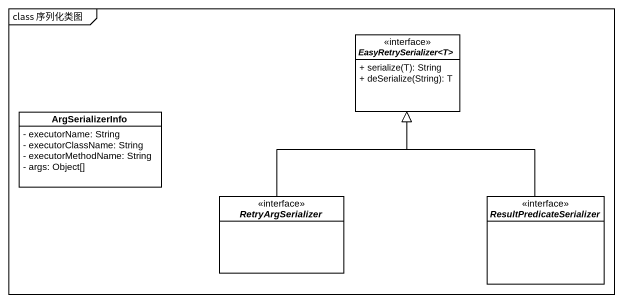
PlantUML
@startuml
mainframe class 序列化类图
hide circle
hide empty members
skinparam classAttributeIconSize 0
interface "EasyRetrySerializer<T>" as EasyRetrySerializer_T #FFFFFF {
  + serialize(T): String
  + deSerialize(String): T
}
class ArgSerializerInfo #FFFFFF {
  - executorName: String
  - executorClassName: String
  - executorMethodName: String
  - args: Object[]
}
interface RetryArgSerializer #FFFFFF
interface ResultPredicateSerializer #FFFFFF
RetryArgSerializer -up-|> EasyRetrySerializer_T
ResultPredicateSerializer -up-|> EasyRetrySerializer_T
@enduml
